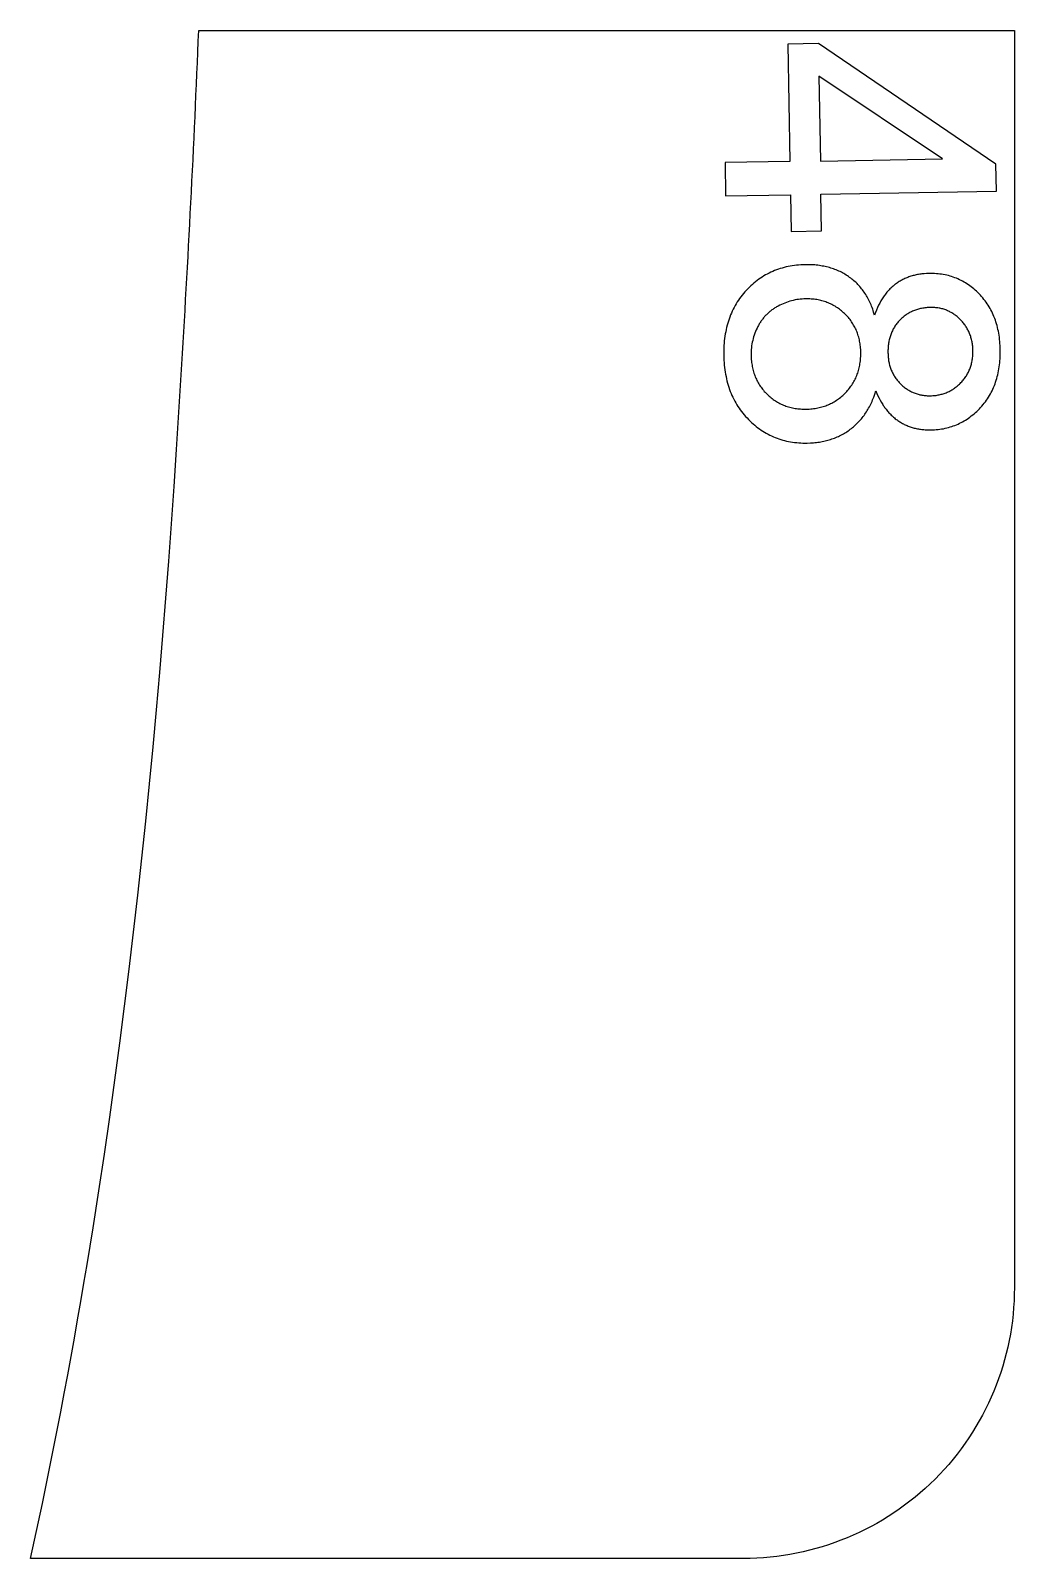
# Model space of a CAD drawing. Extents: x -8894 to -3022, y 6798 to 8329.
# Drawn here: x -7028.6 to -6847.1, y 7238.9 to 7520.9 of the extents above; entities that cross this region are included whole.
import ezdxf

# ---------------------------------------------------------------- set-up
doc = ezdxf.new("R2010")
doc.units = 0
doc.layers.add('LAYER_03', color=7, linetype='CONTINUOUS')
doc.layers.add('STEVILKE', color=7, linetype='CONTINUOUS')

msp = doc.modelspace()

# ---------------------------------------------------------------- linework, layer by layer
at = {"layer": 'LAYER_03'}
msp.add_lwpolyline([(-6897.13, 7238.88), (-7028.64, 7238.88), (-7027.91, 7242.26), (-7027.18, 7245.64), (-7026.46, 7249.02), (-7025.76, 7252.41), (-7025.07, 7255.79), (-7024.39, 7259.18), (-7023.73, 7262.57), (-7023.07, 7265.96), (-7022.42, 7269.35), (-7021.79, 7272.74), (-7021.17, 7276.13), (-7020.56, 7279.52), (-7019.96, 7282.92), (-7019.37, 7286.31), (-7018.79, 7289.71), (-7018.22, 7293.11), (-7017.66, 7296.51), (-7017.11, 7299.91), (-7016.05, 7306.72), (-7015.02, 7313.52), (-7014.03, 7320.34), (-7013.08, 7327.16), (-7012.17, 7333.98), (-7011.29, 7340.8), (-7010.44, 7347.63), (-7009.63, 7354.46), (-7008.85, 7361.3), (-7008.1, 7368.14), (-7007.38, 7374.98), (-7006.69, 7381.83), (-7006.03, 7388.68), (-7005.4, 7395.53), (-7004.8, 7402.38), (-7004.22, 7409.24), (-7003.67, 7416.1), (-7003.15, 7422.96), (-7002.65, 7429.83), (-7002.17, 7436.7), (-7001.71, 7443.57), (-7001.28, 7450.44), (-7000.87, 7457.32, 0.00573), (-6997.63, 7520.88), (-6847.13, 7520.88), (-6847.13, 7288.88, -0.414214)], format="xyb", close=True, dxfattribs=at)
at = {"layer": 'STEVILKE'}
for p, q in [((-6890.41, 7470.18), (-6890.72, 7470.03)), ((-6890.11, 7470.33), (-6890.41, 7470.18)), ((-6889.8, 7470.46), (-6890.11, 7470.33)), ((-6889.49, 7470.59), (-6889.8, 7470.46)), ((-6889.18, 7470.71), (-6889.49, 7470.59)), ((-6888.87, 7470.82), (-6889.18, 7470.71)), ((-6888.55, 7470.91), (-6888.87, 7470.82)), ((-6888.24, 7471), (-6888.55, 7470.91)), ((-6887.92, 7471.08), (-6888.24, 7471)), ((-6887.6, 7471.15), (-6887.92, 7471.08)), ((-6887.28, 7471.21), (-6887.6, 7471.15)), ((-6886.96, 7471.26), (-6887.28, 7471.21)), ((-6886.64, 7471.3), (-6886.96, 7471.26)), ((-6886.31, 7471.33), (-6886.64, 7471.3)), ((-6885.99, 7471.35), (-6886.31, 7471.33)), ((-6885.66, 7471.36), (-6885.99, 7471.35)), ((-6885.39, 7471.36), (-6885.66, 7471.36)), ((-6885.13, 7471.36), (-6885.39, 7471.36)), ((-6884.87, 7471.35), (-6885.13, 7471.36)), ((-6884.61, 7471.33), (-6884.87, 7471.35)), ((-6884.35, 7471.31), (-6884.61, 7471.33)), ((-6884.1, 7471.28), (-6884.35, 7471.31)), ((-6883.85, 7471.25), (-6884.1, 7471.28)), ((-6883.6, 7471.21), (-6883.85, 7471.25)), ((-6883.36, 7471.17), (-6883.6, 7471.21)), ((-6883.11, 7471.12), (-6883.36, 7471.17)), ((-6882.87, 7471.07), (-6883.11, 7471.12)), ((-6882.64, 7471.01), (-6882.87, 7471.07)), ((-6882.4, 7470.94), (-6882.64, 7471.01)), ((-6882.17, 7470.87), (-6882.4, 7470.94)), ((-6881.94, 7470.8), (-6882.17, 7470.87)), ((-6881.71, 7470.71), (-6881.94, 7470.8)), ((-6881.49, 7470.63), (-6881.71, 7470.71)), ((-6881.27, 7470.53), (-6881.49, 7470.63)), ((-6881.05, 7470.43), (-6881.27, 7470.53)), ((-6880.83, 7470.33), (-6881.05, 7470.43)), ((-6880.62, 7470.22), (-6880.83, 7470.33)), ((-6880.41, 7470.1), (-6880.62, 7470.22)), ((-6893.73, 7467.43), (-6893.83, 7467.29)), ((-6893.63, 7467.56), (-6893.73, 7467.43)), ((-6893.53, 7467.7), (-6893.63, 7467.56)), ((-6893.42, 7467.83), (-6893.53, 7467.7)), ((-6893.32, 7467.95), (-6893.42, 7467.83)), ((-6893.21, 7468.08), (-6893.32, 7467.95)), ((-6893.1, 7468.2), (-6893.21, 7468.08)), ((-6892.98, 7468.32), (-6893.1, 7468.2)), ((-6892.87, 7468.44), (-6892.98, 7468.32)), ((-6892.75, 7468.56), (-6892.87, 7468.44)), ((-6892.63, 7468.67), (-6892.75, 7468.56)), ((-6892.51, 7468.79), (-6892.63, 7468.67)), ((-6892.38, 7468.89), (-6892.51, 7468.79)), ((-6892.26, 7469), (-6892.38, 7468.89)), ((-6892.13, 7469.11), (-6892.26, 7469)), ((-6892, 7469.21), (-6892.13, 7469.11)), ((-6891.86, 7469.31), (-6892, 7469.21)), ((-6891.73, 7469.41), (-6891.86, 7469.31)), ((-6891.59, 7469.5), (-6891.73, 7469.41)), ((-6891.45, 7469.6), (-6891.59, 7469.5)), ((-6891.31, 7469.69), (-6891.45, 7469.6)), ((-6891.16, 7469.77), (-6891.31, 7469.69)), ((-6891.02, 7469.86), (-6891.16, 7469.77)), ((-6890.87, 7469.94), (-6891.02, 7469.86)), ((-6890.72, 7470.03), (-6890.87, 7469.94)), ((-6880.2, 7469.98), (-6880.41, 7470.1)), ((-6880, 7469.85), (-6880.2, 7469.98)), ((-6879.8, 7469.72), (-6880, 7469.85)), ((-6879.6, 7469.58), (-6879.8, 7469.72)), ((-6879.4, 7469.44), (-6879.6, 7469.58)), ((-6879.21, 7469.29), (-6879.4, 7469.44)), ((-6879.01, 7469.13), (-6879.21, 7469.29)), ((-6878.83, 7468.97), (-6879.01, 7469.13)), ((-6878.64, 7468.81), (-6878.83, 7468.97)), ((-6878.46, 7468.63), (-6878.64, 7468.81)), ((-6878.28, 7468.46), (-6878.46, 7468.63)), ((-6878.1, 7468.28), (-6878.28, 7468.46)), ((-6877.94, 7468.1), (-6878.1, 7468.28)), ((-6877.77, 7467.91), (-6877.94, 7468.1)), ((-6877.62, 7467.72), (-6877.77, 7467.91)), ((-6877.46, 7467.53), (-6877.62, 7467.72)), ((-6877.32, 7467.34), (-6877.46, 7467.53)), ((-6868.31, 7467.39), (-6868.45, 7467.25)), ((-6868.17, 7467.54), (-6868.31, 7467.39)), ((-6868.03, 7467.67), (-6868.17, 7467.54)), ((-6867.89, 7467.81), (-6868.03, 7467.67)), ((-6867.74, 7467.94), (-6867.89, 7467.81)), ((-6867.59, 7468.06), (-6867.74, 7467.94)), ((-6867.44, 7468.18), (-6867.59, 7468.06)), ((-6867.28, 7468.3), (-6867.44, 7468.18)), ((-6867.12, 7468.41), (-6867.28, 7468.3)), ((-6866.96, 7468.52), (-6867.12, 7468.41)), ((-6866.8, 7468.62), (-6866.96, 7468.52)), ((-6866.63, 7468.72), (-6866.8, 7468.62)), ((-6866.47, 7468.82), (-6866.63, 7468.72)), ((-6866.3, 7468.91), (-6866.47, 7468.82)), ((-6866.12, 7468.99), (-6866.3, 7468.91)), ((-6865.95, 7469.07), (-6866.12, 7468.99)), ((-6865.77, 7469.15), (-6865.95, 7469.07)), ((-6865.59, 7469.22), (-6865.77, 7469.15)), ((-6865.4, 7469.29), (-6865.59, 7469.22)), ((-6865.22, 7469.35), (-6865.4, 7469.29)), ((-6865.03, 7469.41), (-6865.22, 7469.35)), ((-6864.84, 7469.47), (-6865.03, 7469.41)), ((-6864.64, 7469.52), (-6864.84, 7469.47)), ((-6864.45, 7469.56), (-6864.64, 7469.52)), ((-6864.25, 7469.6), (-6864.45, 7469.56)), ((-6864.04, 7469.64), (-6864.25, 7469.6)), ((-6863.84, 7469.67), (-6864.04, 7469.64)), ((-6863.63, 7469.7), (-6863.84, 7469.67)), ((-6863.42, 7469.72), (-6863.63, 7469.7)), ((-6863.21, 7469.74), (-6863.42, 7469.72)), ((-6862.99, 7469.76), (-6863.21, 7469.74)), ((-6862.78, 7469.77), (-6862.99, 7469.76)), ((-6862.56, 7469.77), (-6862.78, 7469.77)), ((-6862.36, 7469.78), (-6862.56, 7469.77)), ((-6862.17, 7469.77), (-6862.36, 7469.78)), ((-6861.98, 7469.76), (-6862.17, 7469.77)), ((-6861.79, 7469.75), (-6861.98, 7469.76)), ((-6861.6, 7469.73), (-6861.79, 7469.75)), ((-6861.41, 7469.71), (-6861.6, 7469.73)), ((-6861.23, 7469.69), (-6861.41, 7469.71)), ((-6861.04, 7469.66), (-6861.23, 7469.69)), ((-6860.86, 7469.62), (-6861.04, 7469.66)), ((-6860.68, 7469.58), (-6860.86, 7469.62)), ((-6860.5, 7469.54), (-6860.68, 7469.58)), ((-6860.32, 7469.49), (-6860.5, 7469.54)), ((-6860.15, 7469.43), (-6860.32, 7469.49)), ((-6859.98, 7469.38), (-6860.15, 7469.43)), ((-6859.8, 7469.31), (-6859.98, 7469.38)), ((-6859.63, 7469.25), (-6859.8, 7469.31)), ((-6859.46, 7469.17), (-6859.63, 7469.25)), ((-6859.3, 7469.1), (-6859.46, 7469.17)), ((-6859.13, 7469.02), (-6859.3, 7469.1)), ((-6858.97, 7468.93), (-6859.13, 7469.02)), ((-6858.81, 7468.84), (-6858.97, 7468.93)), ((-6858.65, 7468.75), (-6858.81, 7468.84)), ((-6858.49, 7468.65), (-6858.65, 7468.75)), ((-6858.33, 7468.54), (-6858.49, 7468.65)), ((-6858.18, 7468.43), (-6858.33, 7468.54)), ((-6858.02, 7468.32), (-6858.18, 7468.43)), ((-6857.87, 7468.2), (-6858.02, 7468.32)), ((-6857.72, 7468.08), (-6857.87, 7468.2)), ((-6857.57, 7467.96), (-6857.72, 7468.08)), ((-6857.42, 7467.83), (-6857.57, 7467.96)), ((-6857.28, 7467.69), (-6857.42, 7467.83)), ((-6857.13, 7467.55), (-6857.28, 7467.69)), ((-6856.99, 7467.41), (-6857.13, 7467.55)), ((-6856.86, 7467.26), (-6856.99, 7467.41)), ((-6895.14, 7464.68), (-6895.24, 7464.36)), ((-6895.02, 7465), (-6895.14, 7464.68)), ((-6894.9, 7465.32), (-6895.02, 7465)), ((-6894.76, 7465.64), (-6894.9, 7465.32)), ((-6894.61, 7465.95), (-6894.76, 7465.64)), ((-6894.45, 7466.26), (-6894.61, 7465.95)), ((-6894.37, 7466.42), (-6894.45, 7466.26)), ((-6894.29, 7466.57), (-6894.37, 7466.42)), ((-6894.2, 7466.72), (-6894.29, 7466.57)), ((-6894.11, 7466.86), (-6894.2, 7466.72)), ((-6894.02, 7467.01), (-6894.11, 7466.86)), ((-6893.93, 7467.15), (-6894.02, 7467.01)), ((-6893.83, 7467.29), (-6893.93, 7467.15)), ((-6877.18, 7467.14), (-6877.32, 7467.34)), ((-6877.04, 7466.94), (-6877.18, 7467.14)), ((-6876.91, 7466.74), (-6877.04, 7466.94)), ((-6876.79, 7466.53), (-6876.91, 7466.74)), ((-6876.67, 7466.32), (-6876.79, 7466.53)), ((-6876.56, 7466.11), (-6876.67, 7466.32)), ((-6876.45, 7465.89), (-6876.56, 7466.11)), ((-6876.35, 7465.68), (-6876.45, 7465.89)), ((-6876.25, 7465.45), (-6876.35, 7465.68)), ((-6876.16, 7465.23), (-6876.25, 7465.45)), ((-6876.08, 7465), (-6876.16, 7465.23)), ((-6876, 7464.77), (-6876.08, 7465)), ((-6875.93, 7464.54), (-6876, 7464.77)), ((-6870.02, 7464.55), (-6870.08, 7464.36)), ((-6869.95, 7464.74), (-6870.02, 7464.55)), ((-6869.88, 7464.92), (-6869.95, 7464.74)), ((-6869.81, 7465.11), (-6869.88, 7464.92)), ((-6869.73, 7465.29), (-6869.81, 7465.11)), ((-6869.65, 7465.46), (-6869.73, 7465.29)), ((-6869.56, 7465.64), (-6869.65, 7465.46)), ((-6869.47, 7465.81), (-6869.56, 7465.64)), ((-6869.37, 7465.98), (-6869.47, 7465.81)), ((-6869.27, 7466.15), (-6869.37, 7465.98)), ((-6869.17, 7466.31), (-6869.27, 7466.15)), ((-6869.06, 7466.48), (-6869.17, 7466.31)), ((-6868.95, 7466.63), (-6869.06, 7466.48)), ((-6868.83, 7466.79), (-6868.95, 7466.63)), ((-6868.71, 7466.95), (-6868.83, 7466.79)), ((-6868.58, 7467.1), (-6868.71, 7466.95)), ((-6868.45, 7467.25), (-6868.58, 7467.1)), ((-6856.72, 7467.11), (-6856.86, 7467.26)), ((-6856.6, 7466.96), (-6856.72, 7467.11)), ((-6856.47, 7466.81), (-6856.6, 7466.96)), ((-6856.35, 7466.65), (-6856.47, 7466.81)), ((-6856.24, 7466.49), (-6856.35, 7466.65)), ((-6856.13, 7466.33), (-6856.24, 7466.49)), ((-6856.02, 7466.17), (-6856.13, 7466.33)), ((-6855.92, 7466), (-6856.02, 7466.17)), ((-6855.82, 7465.84), (-6855.92, 7466)), ((-6855.73, 7465.67), (-6855.82, 7465.84)), ((-6855.64, 7465.49), (-6855.73, 7465.67)), ((-6855.56, 7465.32), (-6855.64, 7465.49)), ((-6855.48, 7465.14), (-6855.56, 7465.32)), ((-6855.4, 7464.96), (-6855.48, 7465.14)), ((-6855.33, 7464.78), (-6855.4, 7464.96)), ((-6855.26, 7464.6), (-6855.33, 7464.78)), ((-6855.2, 7464.41), (-6855.26, 7464.6)), ((-6895.68, 7462.01), (-6895.7, 7461.66)), ((-6895.65, 7462.35), (-6895.68, 7462.01)), ((-6895.61, 7462.69), (-6895.65, 7462.35)), ((-6895.56, 7463.03), (-6895.61, 7462.69)), ((-6895.49, 7463.37), (-6895.56, 7463.03)), ((-6895.42, 7463.7), (-6895.49, 7463.37)), ((-6895.34, 7464.03), (-6895.42, 7463.7)), ((-6895.24, 7464.36), (-6895.34, 7464.03)), ((-6875.86, 7464.3), (-6875.93, 7464.54)), ((-6875.79, 7464.06), (-6875.86, 7464.3)), ((-6875.74, 7463.82), (-6875.79, 7464.06)), ((-6875.69, 7463.58), (-6875.74, 7463.82)), ((-6875.64, 7463.33), (-6875.69, 7463.58)), ((-6875.6, 7463.08), (-6875.64, 7463.33)), ((-6875.56, 7462.82), (-6875.6, 7463.08)), ((-6875.53, 7462.57), (-6875.56, 7462.82)), ((-6875.51, 7462.31), (-6875.53, 7462.57)), ((-6875.49, 7462.04), (-6875.51, 7462.31)), ((-6875.48, 7461.78), (-6875.49, 7462.04)), ((-6875.47, 7461.51), (-6875.48, 7461.78)), ((-6870.45, 7462.1), (-6870.46, 7461.88)), ((-6870.46, 7461.88), (-6870.46, 7461.65)), ((-6870.44, 7462.32), (-6870.45, 7462.1)), ((-6870.42, 7462.53), (-6870.44, 7462.32)), ((-6870.4, 7462.75), (-6870.42, 7462.53)), ((-6870.38, 7462.96), (-6870.4, 7462.75)), ((-6870.35, 7463.16), (-6870.38, 7462.96)), ((-6870.31, 7463.37), (-6870.35, 7463.16)), ((-6870.28, 7463.57), (-6870.31, 7463.37)), ((-6870.23, 7463.77), (-6870.28, 7463.57)), ((-6870.19, 7463.97), (-6870.23, 7463.77)), ((-6870.13, 7464.17), (-6870.19, 7463.97)), ((-6870.08, 7464.36), (-6870.13, 7464.17)), ((-6855.14, 7464.22), (-6855.2, 7464.41)), ((-6855.09, 7464.03), (-6855.14, 7464.22)), ((-6855.04, 7463.83), (-6855.09, 7464.03)), ((-6854.99, 7463.64), (-6855.04, 7463.83)), ((-6854.95, 7463.44), (-6854.99, 7463.64)), ((-6854.92, 7463.24), (-6854.95, 7463.44)), ((-6854.89, 7463.03), (-6854.92, 7463.24)), ((-6854.86, 7462.83), (-6854.89, 7463.03)), ((-6854.83, 7462.62), (-6854.86, 7462.83)), ((-6854.82, 7462.41), (-6854.83, 7462.62)), ((-6854.8, 7462.19), (-6854.82, 7462.41)), ((-6854.79, 7461.98), (-6854.8, 7462.19)), ((-6854.78, 7461.76), (-6854.79, 7461.98)), ((-6854.78, 7461.54), (-6854.78, 7461.76)), ((-6895.7, 7461.66), (-6895.71, 7461.31)), ((-6895.71, 7461.31), (-6895.71, 7460.96)), ((-6895.71, 7460.96), (-6895.7, 7460.69)), ((-6895.7, 7460.69), (-6895.69, 7460.42)), ((-6895.69, 7460.42), (-6895.67, 7460.15)), ((-6895.67, 7460.15), (-6895.65, 7459.88)), ((-6895.65, 7459.88), (-6895.62, 7459.62)), ((-6895.62, 7459.62), (-6895.58, 7459.37)), ((-6895.58, 7459.37), (-6895.54, 7459.11)), ((-6895.54, 7459.11), (-6895.5, 7458.86)), ((-6875.71, 7458.88), (-6875.66, 7459.13)), ((-6875.66, 7459.13), (-6875.62, 7459.38)), ((-6875.62, 7459.38), (-6875.58, 7459.64)), ((-6875.58, 7459.64), (-6875.55, 7459.9)), ((-6875.55, 7459.9), (-6875.52, 7460.16)), ((-6875.52, 7460.16), (-6875.5, 7460.42)), ((-6875.5, 7460.42), (-6875.48, 7460.69)), ((-6875.48, 7460.69), (-6875.47, 7460.96)), ((-6875.47, 7461.23), (-6875.47, 7461.51)), ((-6875.47, 7460.96), (-6875.47, 7461.23)), ((-6870.46, 7461.65), (-6870.46, 7461.42)), ((-6870.46, 7461.42), (-6870.45, 7461.2)), ((-6870.45, 7461.2), (-6870.44, 7460.99)), ((-6870.44, 7460.99), (-6870.43, 7460.77)), ((-6870.43, 7460.77), (-6870.41, 7460.56)), ((-6870.41, 7460.56), (-6870.39, 7460.35)), ((-6870.39, 7460.35), (-6870.36, 7460.14)), ((-6870.36, 7460.14), (-6870.33, 7459.94)), ((-6870.33, 7459.94), (-6870.29, 7459.73)), ((-6870.29, 7459.73), (-6870.25, 7459.54)), ((-6870.25, 7459.54), (-6870.21, 7459.34)), ((-6870.21, 7459.34), (-6870.16, 7459.14)), ((-6870.16, 7459.14), (-6870.1, 7458.95)), ((-6870.1, 7458.95), (-6870.05, 7458.76)), ((-6855.24, 7458.74), (-6855.18, 7458.93)), ((-6855.18, 7458.93), (-6855.12, 7459.12)), ((-6855.12, 7459.12), (-6855.07, 7459.31)), ((-6855.07, 7459.31), (-6855.02, 7459.5)), ((-6855.02, 7459.5), (-6854.97, 7459.7)), ((-6854.97, 7459.7), (-6854.93, 7459.89)), ((-6854.93, 7459.89), (-6854.9, 7460.09)), ((-6854.9, 7460.09), (-6854.87, 7460.29)), ((-6854.87, 7460.29), (-6854.84, 7460.5)), ((-6854.84, 7460.5), (-6854.82, 7460.7)), ((-6854.82, 7460.7), (-6854.81, 7460.91)), ((-6854.81, 7460.91), (-6854.79, 7461.12)), ((-6854.79, 7461.33), (-6854.78, 7461.54)), ((-6854.79, 7461.12), (-6854.79, 7461.33)), ((-6895.5, 7458.86), (-6895.45, 7458.61)), ((-6895.45, 7458.61), (-6895.39, 7458.37)), ((-6895.39, 7458.37), (-6895.33, 7458.12)), ((-6895.33, 7458.12), (-6895.26, 7457.88)), ((-6895.26, 7457.88), (-6895.19, 7457.65)), ((-6895.19, 7457.65), (-6895.11, 7457.42)), ((-6895.11, 7457.42), (-6895.02, 7457.19)), ((-6895.02, 7457.19), (-6894.93, 7456.96)), ((-6894.93, 7456.96), (-6894.84, 7456.73)), ((-6894.84, 7456.73), (-6894.74, 7456.51)), ((-6894.74, 7456.51), (-6894.63, 7456.3)), ((-6894.63, 7456.3), (-6894.52, 7456.08)), ((-6894.52, 7456.08), (-6894.41, 7455.87)), ((-6876.87, 7455.88), (-6876.75, 7456.1)), ((-6876.75, 7456.1), (-6876.63, 7456.31)), ((-6876.63, 7456.31), (-6876.52, 7456.53)), ((-6876.52, 7456.53), (-6876.41, 7456.75)), ((-6876.41, 7456.75), (-6876.31, 7456.98)), ((-6876.31, 7456.98), (-6876.22, 7457.21)), ((-6876.22, 7457.21), (-6876.13, 7457.44)), ((-6876.13, 7457.44), (-6876.04, 7457.67)), ((-6876.04, 7457.67), (-6875.96, 7457.91)), ((-6875.96, 7457.91), (-6875.89, 7458.15)), ((-6875.89, 7458.15), (-6875.83, 7458.39)), ((-6875.83, 7458.39), (-6875.76, 7458.63)), ((-6875.76, 7458.63), (-6875.71, 7458.88)), ((-6870.05, 7458.76), (-6869.98, 7458.58)), ((-6869.98, 7458.58), (-6869.92, 7458.39)), ((-6869.92, 7458.39), (-6869.85, 7458.21)), ((-6869.85, 7458.21), (-6869.77, 7458.03)), ((-6869.77, 7458.03), (-6869.69, 7457.85)), ((-6869.69, 7457.85), (-6869.61, 7457.68)), ((-6869.61, 7457.68), (-6869.52, 7457.51)), ((-6869.52, 7457.51), (-6869.43, 7457.34)), ((-6869.43, 7457.34), (-6869.33, 7457.17)), ((-6869.33, 7457.17), (-6869.23, 7457.01)), ((-6869.23, 7457.01), (-6869.13, 7456.85)), ((-6869.13, 7456.85), (-6869.02, 7456.69)), ((-6869.02, 7456.69), (-6868.9, 7456.53)), ((-6868.9, 7456.53), (-6868.78, 7456.38)), ((-6868.78, 7456.38), (-6868.66, 7456.23)), ((-6868.66, 7456.23), (-6868.53, 7456.08)), ((-6868.53, 7456.08), (-6868.4, 7455.94)), ((-6856.85, 7456.06), (-6856.71, 7456.21)), ((-6856.71, 7456.21), (-6856.58, 7456.37)), ((-6856.58, 7456.37), (-6856.46, 7456.52)), ((-6856.46, 7456.52), (-6856.34, 7456.68)), ((-6856.34, 7456.68), (-6856.22, 7456.84)), ((-6856.22, 7456.84), (-6856.11, 7457)), ((-6856.11, 7457), (-6856, 7457.17)), ((-6856, 7457.17), (-6855.9, 7457.33)), ((-6855.9, 7457.33), (-6855.8, 7457.5)), ((-6855.8, 7457.5), (-6855.71, 7457.67)), ((-6855.71, 7457.67), (-6855.62, 7457.85)), ((-6855.62, 7457.85), (-6855.53, 7458.02)), ((-6855.53, 7458.02), (-6855.45, 7458.2)), ((-6855.45, 7458.2), (-6855.38, 7458.38)), ((-6855.38, 7458.38), (-6855.31, 7458.56)), ((-6855.31, 7458.56), (-6855.24, 7458.74)), ((-6894.41, 7455.87), (-6894.28, 7455.66)), ((-6894.28, 7455.66), (-6894.15, 7455.46)), ((-6894.15, 7455.46), (-6894.02, 7455.25)), ((-6894.02, 7455.25), (-6893.88, 7455.06)), ((-6893.88, 7455.06), (-6893.74, 7454.86)), ((-6893.74, 7454.86), (-6893.59, 7454.67)), ((-6893.59, 7454.67), (-6893.43, 7454.48)), ((-6893.43, 7454.48), (-6893.27, 7454.29)), ((-6893.27, 7454.29), (-6893.11, 7454.11)), ((-6893.11, 7454.11), (-6892.94, 7453.93)), ((-6892.94, 7453.93), (-6892.76, 7453.75)), ((-6892.76, 7453.75), (-6892.58, 7453.58)), ((-6892.58, 7453.58), (-6892.39, 7453.41)), ((-6892.39, 7453.41), (-6892.21, 7453.25)), ((-6879.17, 7453.22), (-6878.98, 7453.38)), ((-6878.98, 7453.38), (-6878.79, 7453.55)), ((-6878.79, 7453.55), (-6878.6, 7453.72)), ((-6878.6, 7453.72), (-6878.42, 7453.9)), ((-6878.42, 7453.9), (-6878.24, 7454.08)), ((-6878.24, 7454.08), (-6878.07, 7454.27)), ((-6878.07, 7454.27), (-6877.9, 7454.46)), ((-6877.9, 7454.46), (-6877.73, 7454.66)), ((-6877.73, 7454.66), (-6877.58, 7454.85)), ((-6877.58, 7454.85), (-6877.42, 7455.05)), ((-6877.42, 7455.05), (-6877.28, 7455.26)), ((-6877.28, 7455.26), (-6877.14, 7455.46)), ((-6877.14, 7455.46), (-6877, 7455.67)), ((-6877, 7455.67), (-6876.87, 7455.88)), ((-6868.4, 7455.94), (-6868.27, 7455.79)), ((-6868.27, 7455.79), (-6868.13, 7455.65)), ((-6868.13, 7455.65), (-6867.98, 7455.52)), ((-6867.98, 7455.52), (-6867.84, 7455.38)), ((-6867.84, 7455.38), (-6867.69, 7455.25)), ((-6867.69, 7455.25), (-6867.55, 7455.13)), ((-6867.55, 7455.13), (-6867.39, 7455.01)), ((-6867.39, 7455.01), (-6867.24, 7454.9)), ((-6867.24, 7454.9), (-6867.09, 7454.79)), ((-6867.09, 7454.79), (-6866.93, 7454.68)), ((-6866.93, 7454.68), (-6866.77, 7454.58)), ((-6866.77, 7454.58), (-6866.61, 7454.48)), ((-6866.61, 7454.48), (-6866.45, 7454.39)), ((-6866.45, 7454.39), (-6866.29, 7454.3)), ((-6866.29, 7454.3), (-6866.12, 7454.22)), ((-6866.12, 7454.22), (-6865.96, 7454.14)), ((-6865.96, 7454.14), (-6865.79, 7454.07)), ((-6865.79, 7454.07), (-6865.62, 7454)), ((-6865.62, 7454), (-6865.44, 7453.93)), ((-6865.44, 7453.93), (-6865.27, 7453.87)), ((-6865.27, 7453.87), (-6865.09, 7453.81)), ((-6865.09, 7453.81), (-6864.91, 7453.76)), ((-6864.91, 7453.76), (-6864.73, 7453.71)), ((-6864.73, 7453.71), (-6864.55, 7453.67)), ((-6864.55, 7453.67), (-6864.36, 7453.63)), ((-6864.36, 7453.63), (-6864.18, 7453.59)), ((-6864.18, 7453.59), (-6863.99, 7453.56)), ((-6863.99, 7453.56), (-6863.8, 7453.54)), ((-6863.8, 7453.54), (-6863.61, 7453.52)), ((-6863.61, 7453.52), (-6863.41, 7453.5)), ((-6863.41, 7453.5), (-6863.22, 7453.49)), ((-6863.22, 7453.49), (-6863.02, 7453.48)), ((-6863.02, 7453.48), (-6862.82, 7453.48)), ((-6862.82, 7453.48), (-6862.62, 7453.48)), ((-6862.62, 7453.48), (-6862.41, 7453.49)), ((-6862.41, 7453.49), (-6862.2, 7453.5)), ((-6862.2, 7453.5), (-6862, 7453.51)), ((-6862, 7453.51), (-6861.79, 7453.53)), ((-6861.79, 7453.53), (-6861.59, 7453.55)), ((-6861.59, 7453.55), (-6861.39, 7453.58)), ((-6861.39, 7453.58), (-6861.2, 7453.62)), ((-6861.2, 7453.62), (-6861, 7453.65)), ((-6861, 7453.65), (-6860.81, 7453.7)), ((-6860.81, 7453.7), (-6860.62, 7453.74)), ((-6860.62, 7453.74), (-6860.43, 7453.79)), ((-6860.43, 7453.79), (-6860.25, 7453.85)), ((-6860.25, 7453.85), (-6860.06, 7453.91)), ((-6860.06, 7453.91), (-6859.88, 7453.97)), ((-6859.88, 7453.97), (-6859.7, 7454.04)), ((-6859.7, 7454.04), (-6859.52, 7454.12)), ((-6859.52, 7454.12), (-6859.35, 7454.19)), ((-6859.35, 7454.19), (-6859.18, 7454.28)), ((-6859.18, 7454.28), (-6859.01, 7454.36)), ((-6859.01, 7454.36), (-6858.84, 7454.46)), ((-6858.84, 7454.46), (-6858.67, 7454.55)), ((-6858.67, 7454.55), (-6858.51, 7454.65)), ((-6858.51, 7454.65), (-6858.35, 7454.76)), ((-6858.35, 7454.76), (-6858.19, 7454.87)), ((-6858.19, 7454.87), (-6858.03, 7454.98)), ((-6858.03, 7454.98), (-6857.87, 7455.1)), ((-6857.87, 7455.1), (-6857.72, 7455.23)), ((-6857.72, 7455.23), (-6857.57, 7455.35)), ((-6857.57, 7455.35), (-6857.42, 7455.49)), ((-6857.42, 7455.49), (-6857.27, 7455.62)), ((-6857.27, 7455.62), (-6857.13, 7455.76)), ((-6857.13, 7455.76), (-6856.99, 7455.91)), ((-6856.99, 7455.91), (-6856.85, 7456.06)), ((-6892.21, 7453.25), (-6892.02, 7453.09)), ((-6892.02, 7453.09), (-6891.82, 7452.94)), ((-6891.82, 7452.94), (-6891.63, 7452.79)), ((-6891.63, 7452.79), (-6891.43, 7452.66)), ((-6891.43, 7452.66), (-6891.23, 7452.52)), ((-6891.23, 7452.52), (-6891.02, 7452.39)), ((-6891.02, 7452.39), (-6890.81, 7452.27)), ((-6890.81, 7452.27), (-6890.6, 7452.16)), ((-6890.6, 7452.16), (-6890.39, 7452.04)), ((-6890.39, 7452.04), (-6890.18, 7451.94)), ((-6890.18, 7451.94), (-6889.96, 7451.84)), ((-6889.96, 7451.84), (-6889.73, 7451.74)), ((-6889.73, 7451.74), (-6889.51, 7451.66)), ((-6889.51, 7451.66), (-6889.28, 7451.57)), ((-6889.28, 7451.57), (-6889.05, 7451.5)), ((-6889.05, 7451.5), (-6888.82, 7451.43)), ((-6888.82, 7451.43), (-6888.58, 7451.36)), ((-6888.58, 7451.36), (-6888.34, 7451.3)), ((-6888.34, 7451.3), (-6888.1, 7451.24)), ((-6888.1, 7451.24), (-6887.85, 7451.2)), ((-6887.85, 7451.2), (-6887.61, 7451.15)), ((-6887.61, 7451.15), (-6887.36, 7451.11)), ((-6887.36, 7451.11), (-6887.1, 7451.08)), ((-6887.1, 7451.08), (-6886.85, 7451.06)), ((-6886.85, 7451.06), (-6886.59, 7451.04)), ((-6886.59, 7451.04), (-6886.32, 7451.02)), ((-6886.32, 7451.02), (-6886.06, 7451.01)), ((-6886.06, 7451.01), (-6885.79, 7451.01)), ((-6885.79, 7451.01), (-6885.52, 7451.01)), ((-6885.52, 7451.01), (-6885.24, 7451.02)), ((-6885.24, 7451.02), (-6884.97, 7451.03)), ((-6884.97, 7451.03), (-6884.7, 7451.05)), ((-6884.7, 7451.05), (-6884.44, 7451.07)), ((-6884.44, 7451.07), (-6884.17, 7451.1)), ((-6884.17, 7451.1), (-6883.91, 7451.14)), ((-6883.91, 7451.14), (-6883.66, 7451.18)), ((-6883.66, 7451.18), (-6883.4, 7451.23)), ((-6883.4, 7451.23), (-6883.15, 7451.28)), ((-6883.15, 7451.28), (-6882.9, 7451.34)), ((-6882.9, 7451.34), (-6882.66, 7451.41)), ((-6882.66, 7451.41), (-6882.42, 7451.48)), ((-6882.42, 7451.48), (-6882.18, 7451.55)), ((-6882.18, 7451.55), (-6881.95, 7451.63)), ((-6881.95, 7451.63), (-6881.71, 7451.72)), ((-6881.71, 7451.72), (-6881.48, 7451.81)), ((-6881.48, 7451.81), (-6881.26, 7451.91)), ((-6881.26, 7451.91), (-6881.04, 7452.02)), ((-6881.04, 7452.02), (-6880.82, 7452.13)), ((-6880.82, 7452.13), (-6880.6, 7452.24)), ((-6880.6, 7452.24), (-6880.39, 7452.37)), ((-6880.39, 7452.37), (-6880.18, 7452.49)), ((-6880.18, 7452.49), (-6879.97, 7452.63)), ((-6879.97, 7452.63), (-6879.76, 7452.77)), ((-6879.76, 7452.77), (-6879.56, 7452.91)), ((-6879.56, 7452.91), (-6879.37, 7453.06)), ((-6879.37, 7453.06), (-6879.17, 7453.22))]:
    msp.add_line(p, q, dxfattribs=at)
for points in [[(-6900.51, 7496.5), (-6900.41, 7490.36), (-6888.44, 7490.57), (-6888.33, 7483.82), (-6882.71, 7483.92), (-6882.82, 7490.67), (-6850.45, 7491.22), (-6850.53, 7496.23), (-6883.3, 7518.47), (-6888.92, 7518.38), (-6888.55, 7496.7)], [(-6882.93, 7496.8), (-6860.4, 7497.18), (-6883.19, 7512.44)], [(-6872.93, 7468.37), (-6873.1, 7468.93), (-6873.19, 7469.2), (-6873.28, 7469.47), (-6873.38, 7469.74), (-6873.48, 7470), (-6873.58, 7470.26), (-6873.69, 7470.51), (-6873.81, 7470.76), (-6873.93, 7471), (-6874.05, 7471.24), (-6874.17, 7471.48), (-6874.3, 7471.71), (-6874.44, 7471.94), (-6874.57, 7472.16), (-6874.72, 7472.38), (-6874.86, 7472.6), (-6875.01, 7472.81), (-6875.17, 7473.02), (-6875.32, 7473.22), (-6875.49, 7473.42), (-6875.65, 7473.61), (-6875.82, 7473.8), (-6875.99, 7473.99), (-6876.17, 7474.17), (-6876.35, 7474.35), (-6876.54, 7474.52), (-6876.73, 7474.69), (-6876.93, 7474.86), (-6877.12, 7475.02), (-6877.33, 7475.18), (-6877.53, 7475.33), (-6877.74, 7475.48), (-6877.95, 7475.62), (-6878.17, 7475.76), (-6878.39, 7475.9), (-6878.61, 7476.02), (-6878.83, 7476.15), (-6879.06, 7476.27), (-6879.29, 7476.38), (-6879.53, 7476.49), (-6879.76, 7476.6), (-6880, 7476.7), (-6880.25, 7476.79), (-6880.49, 7476.88), (-6880.74, 7476.97), (-6880.99, 7477.05), (-6881.25, 7477.12), (-6881.51, 7477.19), (-6881.77, 7477.26), (-6882.03, 7477.32), (-6882.3, 7477.37), (-6882.57, 7477.42), (-6882.84, 7477.47), (-6883.12, 7477.51), (-6883.4, 7477.55), (-6883.68, 7477.58), (-6883.96, 7477.61), (-6884.25, 7477.63), (-6884.54, 7477.64), (-6885.13, 7477.66), (-6885.74, 7477.66), (-6886.14, 7477.65), (-6886.54, 7477.63), (-6886.94, 7477.6), (-6887.34, 7477.56), (-6887.73, 7477.52), (-6888.11, 7477.46), (-6888.49, 7477.4), (-6888.87, 7477.33), (-6889.24, 7477.24), (-6889.61, 7477.15), (-6889.97, 7477.05), (-6890.33, 7476.95), (-6890.68, 7476.83), (-6891.03, 7476.7), (-6891.38, 7476.57), (-6891.72, 7476.43), (-6892.05, 7476.27), (-6892.39, 7476.11), (-6892.72, 7475.94), (-6893.04, 7475.77), (-6893.36, 7475.58), (-6893.67, 7475.38), (-6893.98, 7475.18), (-6894.29, 7474.97), (-6894.59, 7474.74), (-6894.89, 7474.51), (-6895.18, 7474.27), (-6895.47, 7474.02), (-6895.75, 7473.77), (-6896.03, 7473.5), (-6896.31, 7473.23), (-6896.58, 7472.94), (-6896.84, 7472.65), (-6897.1, 7472.36), (-6897.35, 7472.05), (-6897.59, 7471.75), (-6897.82, 7471.44), (-6898.04, 7471.12), (-6898.25, 7470.79), (-6898.45, 7470.47), (-6898.65, 7470.13), (-6898.84, 7469.79), (-6899.01, 7469.45), (-6899.18, 7469.1), (-6899.34, 7468.74), (-6899.5, 7468.38), (-6899.64, 7468.01), (-6899.77, 7467.64), (-6899.9, 7467.26), (-6900.02, 7466.88), (-6900.13, 7466.49), (-6900.23, 7466.1), (-6900.32, 7465.7), (-6900.4, 7465.29), (-6900.48, 7464.88), (-6900.54, 7464.46), (-6900.6, 7464.04), (-6900.65, 7463.62), (-6900.69, 7463.18), (-6900.72, 7462.75), (-6900.74, 7462.3), (-6900.75, 7461.85), (-6900.76, 7461.4), (-6900.76, 7460.94), (-6900.74, 7460.48), (-6900.72, 7460.03), (-6900.69, 7459.58), (-6900.66, 7459.14), (-6900.61, 7458.7), (-6900.56, 7458.27), (-6900.49, 7457.85), (-6900.42, 7457.43), (-6900.34, 7457.01), (-6900.26, 7456.61), (-6900.16, 7456.2), (-6900.05, 7455.81), (-6899.94, 7455.42), (-6899.82, 7455.03), (-6899.69, 7454.65), (-6899.55, 7454.28), (-6899.4, 7453.91), (-6899.25, 7453.55), (-6899.08, 7453.19), (-6898.91, 7452.84), (-6898.73, 7452.5), (-6898.54, 7452.16), (-6898.35, 7451.83), (-6898.14, 7451.5), (-6897.93, 7451.18), (-6897.7, 7450.86), (-6897.47, 7450.55), (-6897.23, 7450.25), (-6896.98, 7449.95), (-6896.73, 7449.66), (-6896.46, 7449.37), (-6896.19, 7449.09), (-6895.91, 7448.81), (-6895.63, 7448.55), (-6895.34, 7448.29), (-6895.05, 7448.04), (-6894.75, 7447.81), (-6894.46, 7447.58), (-6894.15, 7447.36), (-6893.85, 7447.14), (-6893.54, 7446.94), (-6893.22, 7446.75), (-6892.9, 7446.56), (-6892.58, 7446.39), (-6892.26, 7446.22), (-6891.93, 7446.06), (-6891.6, 7445.91), (-6891.26, 7445.77), (-6890.92, 7445.64), (-6890.57, 7445.52), (-6890.22, 7445.4), (-6889.87, 7445.3), (-6889.52, 7445.2), (-6889.16, 7445.12), (-6888.79, 7445.04), (-6888.42, 7444.97), (-6888.05, 7444.91), (-6887.68, 7444.86), (-6887.3, 7444.82), (-6886.91, 7444.78), (-6886.53, 7444.76), (-6886.14, 7444.74), (-6885.74, 7444.74), (-6885.34, 7444.74), (-6884.77, 7444.76), (-6884.21, 7444.8), (-6883.93, 7444.82), (-6883.65, 7444.85), (-6883.38, 7444.89), (-6883.11, 7444.93), (-6882.84, 7444.97), (-6882.58, 7445.02), (-6882.31, 7445.08), (-6882.06, 7445.13), (-6881.8, 7445.2), (-6881.54, 7445.26), (-6881.29, 7445.34), (-6881.04, 7445.41), (-6880.8, 7445.5), (-6880.55, 7445.58), (-6880.31, 7445.67), (-6880.07, 7445.77), (-6879.84, 7445.87), (-6879.6, 7445.97), (-6879.37, 7446.08), (-6879.14, 7446.2), (-6878.92, 7446.32), (-6878.69, 7446.44), (-6878.47, 7446.57), (-6878.26, 7446.7), (-6878.04, 7446.84), (-6877.83, 7446.98), (-6877.62, 7447.13), (-6877.41, 7447.28), (-6877.21, 7447.43), (-6877.01, 7447.59), (-6876.81, 7447.76), (-6876.61, 7447.93), (-6876.43, 7448.1), (-6876.24, 7448.28), (-6876.06, 7448.46), (-6875.88, 7448.64), (-6875.7, 7448.83), (-6875.53, 7449.03), (-6875.36, 7449.23), (-6875.2, 7449.43), (-6875.04, 7449.63), (-6874.88, 7449.85), (-6874.73, 7450.06), (-6874.58, 7450.28), (-6874.44, 7450.5), (-6874.29, 7450.73), (-6874.16, 7450.96), (-6874.02, 7451.2), (-6873.89, 7451.44), (-6873.76, 7451.68), (-6873.64, 7451.93), (-6873.52, 7452.19), (-6873.4, 7452.44), (-6873.29, 7452.71), (-6873.08, 7453.24), (-6872.88, 7453.79), (-6872.69, 7454.36), (-6872.5, 7453.91), (-6872.31, 7453.47), (-6872.1, 7453.05), (-6871.89, 7452.64), (-6871.67, 7452.24), (-6871.43, 7451.87), (-6871.32, 7451.68), (-6871.19, 7451.5), (-6871.07, 7451.32), (-6870.94, 7451.15), (-6870.82, 7450.98), (-6870.69, 7450.82), (-6870.55, 7450.66), (-6870.42, 7450.5), (-6870.28, 7450.34), (-6870.14, 7450.19), (-6870, 7450.05), (-6869.86, 7449.9), (-6869.71, 7449.76), (-6869.56, 7449.63), (-6869.41, 7449.5), (-6869.26, 7449.37), (-6869.1, 7449.24), (-6868.95, 7449.12), (-6868.79, 7449.01), (-6868.63, 7448.89), (-6868.46, 7448.78), (-6868.3, 7448.68), (-6868.13, 7448.58), (-6867.96, 7448.48), (-6867.79, 7448.38), (-6867.62, 7448.29), (-6867.44, 7448.2), (-6867.27, 7448.12), (-6867.09, 7448.04), (-6866.91, 7447.96), (-6866.73, 7447.89), (-6866.55, 7447.82), (-6866.37, 7447.75), (-6866.18, 7447.69), (-6865.99, 7447.63), (-6865.8, 7447.57), (-6865.61, 7447.52), (-6865.42, 7447.47), (-6865.23, 7447.43), (-6865.03, 7447.39), (-6864.83, 7447.35), (-6864.63, 7447.32), (-6864.43, 7447.29), (-6864.23, 7447.26), (-6864.02, 7447.24), (-6863.82, 7447.22), (-6863.61, 7447.2), (-6863.4, 7447.19), (-6862.98, 7447.17), (-6862.55, 7447.17), (-6862.21, 7447.18), (-6861.87, 7447.2), (-6861.54, 7447.23), (-6861.21, 7447.26), (-6860.88, 7447.3), (-6860.56, 7447.35), (-6860.24, 7447.4), (-6859.93, 7447.47), (-6859.62, 7447.54), (-6859.31, 7447.62), (-6859, 7447.71), (-6858.7, 7447.8), (-6858.4, 7447.9), (-6858.1, 7448.01), (-6857.81, 7448.13), (-6857.52, 7448.26), (-6857.24, 7448.39), (-6856.96, 7448.53), (-6856.68, 7448.68), (-6856.4, 7448.84), (-6856.13, 7449), (-6855.86, 7449.17), (-6855.6, 7449.35), (-6855.34, 7449.54), (-6855.08, 7449.74), (-6854.82, 7449.94), (-6854.57, 7450.15), (-6854.32, 7450.37), (-6854.08, 7450.59), (-6853.84, 7450.83), (-6853.6, 7451.07), (-6853.36, 7451.32), (-6853.13, 7451.58), (-6852.91, 7451.84), (-6852.7, 7452.1), (-6852.49, 7452.37), (-6852.29, 7452.65), (-6852.1, 7452.93), (-6851.91, 7453.21), (-6851.74, 7453.5), (-6851.57, 7453.8), (-6851.4, 7454.1), (-6851.25, 7454.4), (-6851.1, 7454.71), (-6850.96, 7455.02), (-6850.83, 7455.34), (-6850.71, 7455.67), (-6850.59, 7455.99), (-6850.48, 7456.33), (-6850.38, 7456.67), (-6850.29, 7457.01), (-6850.2, 7457.36), (-6850.12, 7457.71), (-6850.05, 7458.07), (-6849.98, 7458.43), (-6849.93, 7458.8), (-6849.88, 7459.17), (-6849.84, 7459.55), (-6849.8, 7459.93), (-6849.77, 7460.32), (-6849.75, 7460.71), (-6849.74, 7461.11), (-6849.74, 7461.51), (-6849.74, 7461.91), (-6849.75, 7462.32), (-6849.77, 7462.72), (-6849.8, 7463.11), (-6849.83, 7463.5), (-6849.87, 7463.88), (-6849.91, 7464.26), (-6849.97, 7464.64), (-6850.03, 7465), (-6850.09, 7465.37), (-6850.17, 7465.72), (-6850.25, 7466.08), (-6850.34, 7466.42), (-6850.44, 7466.77), (-6850.54, 7467.1), (-6850.65, 7467.43), (-6850.77, 7467.76), (-6850.9, 7468.08), (-6851.03, 7468.4), (-6851.17, 7468.71), (-6851.31, 7469.01), (-6851.47, 7469.32), (-6851.63, 7469.61), (-6851.8, 7469.9), (-6851.97, 7470.19), (-6852.16, 7470.47), (-6852.35, 7470.74), (-6852.54, 7471.01), (-6852.75, 7471.27), (-6852.96, 7471.53), (-6853.18, 7471.79), (-6853.4, 7472.04), (-6853.63, 7472.28), (-6853.87, 7472.52), (-6854.11, 7472.75), (-6854.36, 7472.97), (-6854.61, 7473.18), (-6854.86, 7473.39), (-6855.11, 7473.59), (-6855.37, 7473.78), (-6855.63, 7473.96), (-6855.89, 7474.14), (-6856.16, 7474.3), (-6856.43, 7474.46), (-6856.71, 7474.62), (-6856.98, 7474.76), (-6857.26, 7474.9), (-6857.55, 7475.03), (-6857.83, 7475.15), (-6858.12, 7475.26), (-6858.42, 7475.37), (-6858.71, 7475.47), (-6859.01, 7475.56), (-6859.32, 7475.64), (-6859.62, 7475.71), (-6859.93, 7475.78), (-6860.25, 7475.84), (-6860.56, 7475.89), (-6860.88, 7475.94), (-6861.21, 7475.97), (-6861.53, 7476), (-6861.86, 7476.02), (-6862.19, 7476.04), (-6862.53, 7476.04), (-6862.87, 7476.04), (-6863.32, 7476.03), (-6863.76, 7476), (-6864.19, 7475.95), (-6864.4, 7475.93), (-6864.61, 7475.9), (-6864.82, 7475.86), (-6865.02, 7475.83), (-6865.23, 7475.78), (-6865.43, 7475.74), (-6865.63, 7475.69), (-6865.83, 7475.64), (-6866.02, 7475.58), (-6866.22, 7475.52), (-6866.41, 7475.46), (-6866.6, 7475.4), (-6866.79, 7475.33), (-6866.97, 7475.25), (-6867.16, 7475.18), (-6867.34, 7475.1), (-6867.52, 7475.01), (-6867.69, 7474.92), (-6867.87, 7474.83), (-6868.04, 7474.74), (-6868.21, 7474.64), (-6868.38, 7474.54), (-6868.55, 7474.43), (-6868.72, 7474.32), (-6868.88, 7474.21), (-6869.04, 7474.1), (-6869.2, 7473.98), (-6869.35, 7473.85), (-6869.51, 7473.72), (-6869.66, 7473.59), (-6869.81, 7473.46), (-6869.96, 7473.32), (-6870.1, 7473.18), (-6870.24, 7473.03), (-6870.38, 7472.88), (-6870.52, 7472.73), (-6870.65, 7472.57), (-6870.79, 7472.41), (-6870.92, 7472.24), (-6871.04, 7472.07), (-6871.17, 7471.9), (-6871.29, 7471.72), (-6871.41, 7471.54), (-6871.53, 7471.36), (-6871.65, 7471.17), (-6871.76, 7470.98), (-6871.98, 7470.58), (-6872.19, 7470.17), (-6872.39, 7469.74), (-6872.58, 7469.3), (-6872.76, 7468.84)]]:
    msp.add_lwpolyline(points, close=True, dxfattribs=at)

doc.saveas('drawing.dxf')
